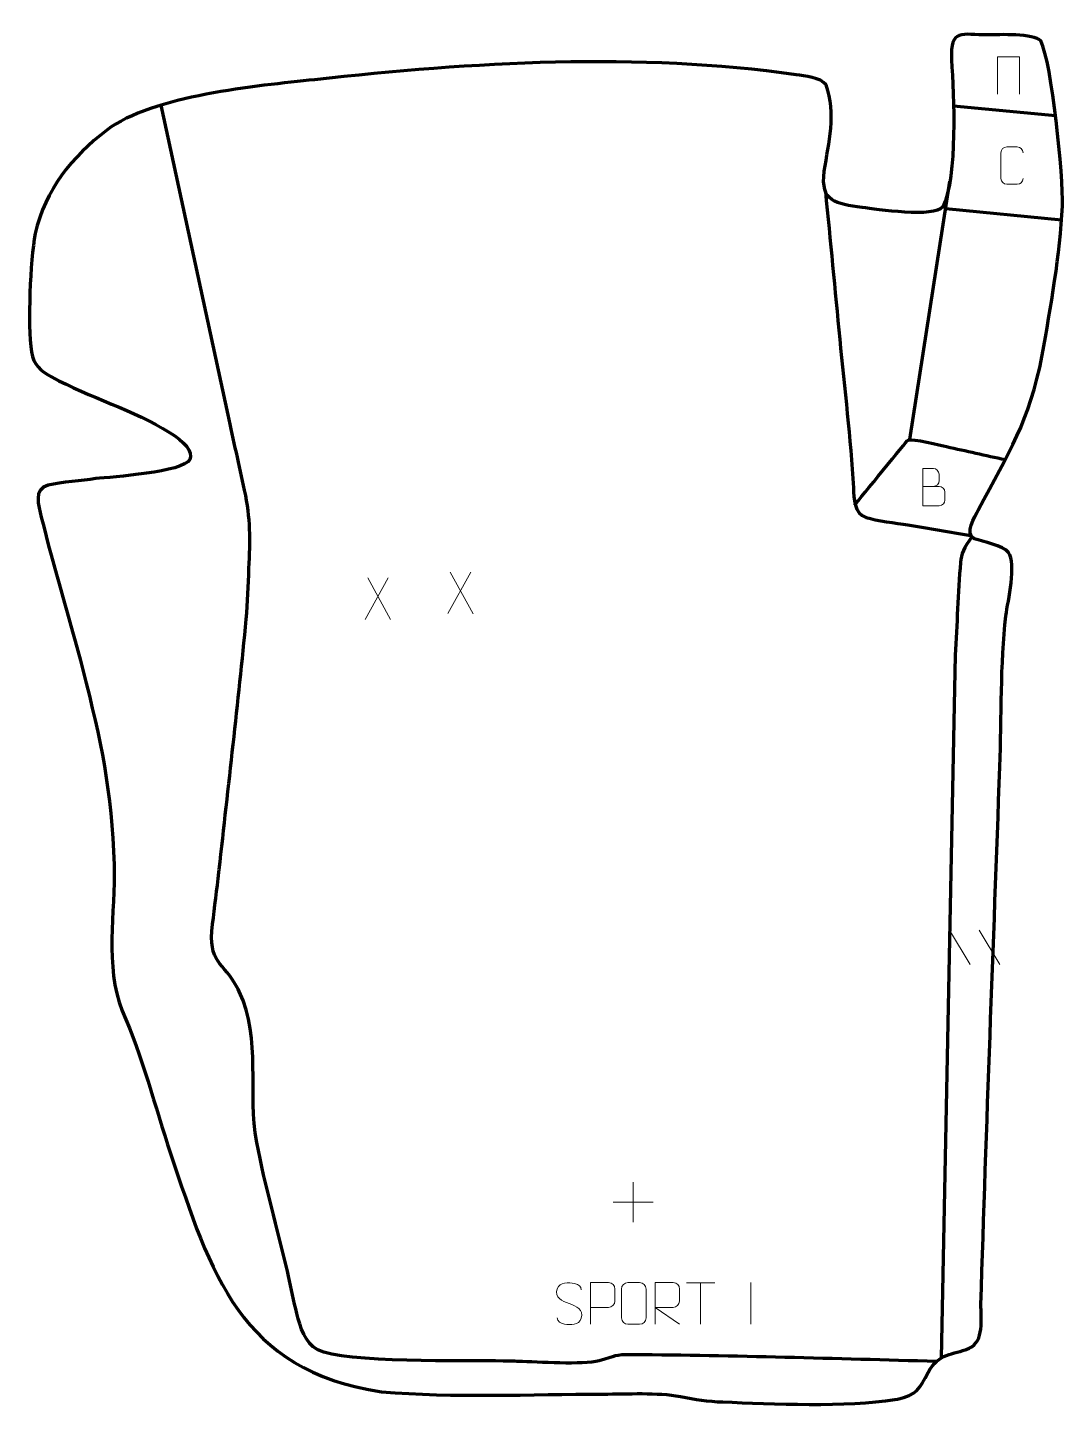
# Model space of a CAD drawing. Header units: millimetres. Extents: x -568 to 52, y -3 to 824.
import ezdxf

# ---------------------------------------------------------------- set-up
doc = ezdxf.new("R2010")
doc.units = ezdxf.units.MM
doc.header["$MEASUREMENT"] = 0
doc.layers.add('layer 2', color=7, linetype='Continuous')
doc.layers.add('layer 3', color=7, linetype='Continuous')

msp = doc.modelspace()

# ---------------------------------------------------------------- linework, layer by layer
at = {"layer": 'layer 2', "color": 250, "lineweight": 9}
for points, knots in [([(12.6815, 784.05), (12.6815, 784.05), (12.6815, 806.4003), (12.6815, 806.4003), (12.6815, 806.4003), (12.6815, 806.4003), (25.7998, 806.4003), (25.7998, 806.4003), (25.7998, 806.4003), (25.7998, 806.4003), (25.7998, 784.05), (25.7998, 784.05)], [0, 0, 0, 0, 0.25, 0.25, 0.25, 0.25, 0.5, 0.5, 0.5, 0.5, 1, 1, 1, 1]), ([(28.0059, 733.4944), (27.8807, 731.4134), (26.3785, 730.0882), (24.4548, 730.0785), (24.4548, 730.0785), (22.3662, 730.0788), (20.2776, 730.0788), (18.1893, 730.0785), (18.1893, 730.0785), (16.4651, 729.9841), (14.6987, 731.672), (14.7087, 733.4788), (14.7087, 733.4788), (14.7091, 738.647), (14.7091, 743.8147), (14.7087, 748.9821), (14.7087, 748.9821), (14.7125, 750.8972), (16.277, 752.4371), (18.2049, 752.425), (18.2049, 752.425), (20.2879, 752.425), (22.3714, 752.425), (24.4548, 752.425), (24.4548, 752.425), (26.1983, 752.4568), (27.982, 751.1209), (28.0059, 748.9375)], [0, 0, 0, 0, 0.125, 0.125, 0.125, 0.125, 0.25, 0.25, 0.25, 0.25, 0.375, 0.375, 0.375, 0.375, 0.5, 0.5, 0.5, 0.5, 0.625, 0.625, 0.625, 0.625, 0.75, 0.75, 0.75, 0.75, 1, 1, 1, 1]), ([(-32.0966, 549.1159), (-28.8376, 549.1163), (-25.5782, 549.1163), (-22.3185, 549.1159), (-22.3185, 549.1159), (-20.5492, 549.1004), (-18.8263, 547.5454), (-18.8263, 545.7096), (-18.8263, 545.7096), (-18.8266, 544.6988), (-18.8266, 541.9675), (-18.8263, 540.9564), (-18.8263, 540.9564), (-18.8104, 539.2923), (-20.1917, 537.4885), (-22.2711, 537.5037), (-22.2711, 537.5037), (-25.5311, 537.504), (-28.7908, 537.504), (-32.0501, 537.5037), (-32.0501, 537.5037), (-32.0501, 544.9541), (-32.0501, 552.4042), (-32.0501, 559.854), (-32.0501, 559.854), (-29.924, 559.854), (-27.7976, 559.854), (-25.6711, 559.854), (-25.6711, 559.854), (-24.1656, 559.8698), (-22.2876, 558.1586), (-22.2717, 556.4009), (-22.2717, 556.4009), (-22.2721, 554.5503), (-22.2721, 554.4196), (-22.2717, 552.5687), (-22.2717, 552.5687), (-22.2563, 550.7181), (-23.9172, 549.1004), (-25.7176, 549.1159)], [0, 0, 0, 0, 0.09090909, 0.09090909, 0.09090909, 0.09090909, 0.18181818, 0.18181818, 0.18181818, 0.18181818, 0.27272727, 0.27272727, 0.27272727, 0.27272727, 0.36363636, 0.36363636, 0.36363636, 0.36363636, 0.45454545, 0.45454545, 0.45454545, 0.45454545, 0.54545455, 0.54545455, 0.54545455, 0.54545455, 0.63636364, 0.63636364, 0.63636364, 0.63636364, 0.72727273, 0.72727273, 0.72727273, 0.72727273, 0.81818182, 0.81818182, 0.81818182, 0.81818182, 1, 1, 1, 1]), ([(-243.8059, 59.6834), (-248.0542, 61.1538), (-252.9623, 62.9496), (-250.9572, 68.4699), (-250.9572, 68.4699), (-249.4537, 72.6098), (-244.2401, 72.2213), (-240.6365, 71.6202), (-240.6365, 71.6202), (-237.7759, 71.143), (-236.9112, 69.9298), (-236.6006, 67.8457)], [0, 0, 0, 0, 0.25, 0.25, 0.25, 0.25, 0.5, 0.5, 0.5, 0.5, 1, 1, 1, 1]), ([(-231.138, 47.2066), (-231.138, 47.2066), (-231.138, 72.1602), (-231.138, 72.1602), (-231.138, 72.1602), (-227.543, 72.1602), (-223.9477, 72.1602), (-220.3523, 72.1602), (-220.3523, 72.1602), (-218.0271, 72.1223), (-216.4697, 70.6322), (-216.4739, 68.2661), (-216.4739, 68.2661), (-216.4743, 66.2304), (-216.4743, 63.1711), (-216.4739, 61.1351), (-216.4739, 61.1351), (-216.4804, 59.2597), (-218.2926, 57.3178), (-220.3022, 57.2987), (-220.3022, 57.2987), (-220.3022, 57.2987), (-231.138, 57.2987), (-231.138, 57.2987)], [0, 0, 0, 0, 0.14285714, 0.14285714, 0.14285714, 0.14285714, 0.28571429, 0.28571429, 0.28571429, 0.28571429, 0.42857143, 0.42857143, 0.42857143, 0.42857143, 0.57142857, 0.57142857, 0.57142857, 0.57142857, 0.71428571, 0.71428571, 0.71428571, 0.71428571, 1, 1, 1, 1]), ([(-208.6459, 72.1598), (-206.3202, 72.1598), (-203.9941, 72.1598), (-201.668, 72.1598), (-201.668, 72.1598), (-199.7214, 72.1954), (-197.73, 70.7038), (-197.7033, 68.2662), (-197.7033, 68.2662), (-197.7037, 62.5193), (-197.7037, 56.772), (-197.7033, 51.0243), (-197.7033, 51.0243), (-197.8431, 48.7009), (-199.5203, 47.2213), (-201.668, 47.2105), (-201.668, 47.2105), (-203.9999, 47.2109), (-206.3318, 47.2109), (-208.6633, 47.2105), (-208.6633, 47.2105), (-210.5883, 47.1051), (-212.5604, 48.9896), (-212.5492, 51.0069), (-212.5492, 51.0069), (-212.5489, 56.777), (-212.5489, 62.5467), (-212.5492, 68.316), (-212.5492, 68.316), (-212.545, 70.4541), (-210.7983, 72.1733), (-208.6459, 72.1598)], [0, 0, 0, 0, 0.11111111, 0.11111111, 0.11111111, 0.11111111, 0.22222222, 0.22222222, 0.22222222, 0.22222222, 0.33333333, 0.33333333, 0.33333333, 0.33333333, 0.44444444, 0.44444444, 0.44444444, 0.44444444, 0.55555556, 0.55555556, 0.55555556, 0.55555556, 0.66666667, 0.66666667, 0.66666667, 0.66666667, 0.77777778, 0.77777778, 0.77777778, 0.77777778, 1, 1, 1, 1]), ([(-192.4583, 47.2066), (-192.4583, 47.2066), (-192.4583, 72.1601), (-192.4583, 72.1601), (-192.4583, 72.1601), (-188.8635, 72.1601), (-185.268, 72.1601), (-181.6728, 72.1601), (-181.6728, 72.1601), (-179.3475, 72.1224), (-177.7902, 70.6324), (-177.7943, 68.266), (-177.7943, 68.266), (-177.7947, 66.2305), (-177.7947, 63.1711), (-177.7943, 61.1351), (-177.7943, 61.1351), (-177.8008, 59.2596), (-179.6131, 57.3178), (-181.6226, 57.2987), (-181.6226, 57.2987), (-181.6226, 57.2987), (-192.4583, 57.2987), (-192.4583, 57.2987), (-192.4583, 57.2987), (-192.4583, 57.2987), (-177.8036, 47.2066), (-177.8036, 47.2066)], [0, 0, 0, 0, 0.125, 0.125, 0.125, 0.125, 0.25, 0.25, 0.25, 0.25, 0.375, 0.375, 0.375, 0.375, 0.5, 0.5, 0.5, 0.5, 0.625, 0.625, 0.625, 0.625, 0.75, 0.75, 0.75, 0.75, 1, 1, 1, 1]), ([(-243.8059, 59.6833), (-239.7873, 58.0366), (-234.7578, 56.1483), (-236.5918, 50.788), (-236.5918, 50.788), (-238.0516, 46.5216), (-242.9624, 46.7783), (-246.6885, 47.333), (-246.6885, 47.333), (-249.4385, 47.7428), (-250.6594, 48.9563), (-251.0374, 51.0685)], [0, 0, 0, 0, 0.25, 0.25, 0.25, 0.25, 0.5, 0.5, 0.5, 0.5, 1, 1, 1, 1])]:
    msp.add_open_spline(points, degree=3, knots=knots, dxfattribs=at)
at = {"layer": 'layer 2', "color": 142, "lineweight": 158}
for points, knots in [([(-23.849, 24.9848), (-84.3787, 26.4661), (-144.8875, 28.5934), (-205.4395, 28.9556), (-205.4395, 28.9556), (-217.8051, 29.0224), (-215.0772, 28.1806), (-225.9224, 25.3645), (-225.9224, 25.3645), (-235.8201, 22.7944), (-262.5905, 24.6065), (-274.0945, 24.9815), (-274.0945, 24.9815), (-277.1996, 25.0639), (-280.3043, 25.1432), (-283.4096, 25.2165), (-283.4096, 25.2165), (-304.8697, 25.5834), (-378.9703, 23.8515), (-394.3254, 31.9633), (-394.3254, 31.9633), (-402.3466, 36.2007), (-404.7108, 45.4914), (-406.9265, 53.6302), (-406.9265, 53.6302), (-408.8846, 61.0476), (-410.2383, 68.6023), (-411.8795, 76.0917), (-411.8795, 76.0917), (-411.8795, 76.0917), (-412.5721, 79.0134), (-412.5721, 79.0134), (-412.5721, 79.0134), (-418.8666, 104.7608), (-425.9016, 130.1292), (-430.9118, 156.1934), (-430.9118, 156.1934), (-436.5523, 186.1784), (-427.9854, 217.1613), (-441.4671, 246.65), (-441.4671, 246.65), (-441.4671, 246.65), (-442.0951, 248.0236), (-442.0951, 248.0236), (-442.0951, 248.0236), (-451.28, 265.1255), (-460.3204, 262.8436), (-457.4163, 286.8311), (-457.4163, 286.8311), (-456.1561, 297.2401), (-454.7999, 307.6574), (-453.5684, 318.0567), (-453.5684, 318.0567), (-453.5684, 318.0567), (-453.3996, 319.5365), (-453.3996, 319.5365), (-453.3996, 319.5365), (-447.9571, 369.5393), (-442.0144, 419.4728), (-437.2163, 469.5457), (-437.2163, 469.5457), (-436.2548, 479.6685), (-436.0811, 489.7751), (-435.6027, 499.923), (-435.6027, 499.923), (-434.7167, 517.069), (-434.6208, 529.7793), (-438.1997, 546.7759), (-438.1997, 546.7759), (-441.4753, 561.839), (-444.8873, 576.8679), (-448.1384, 591.9592), (-448.1384, 591.9592), (-448.1384, 591.9592), (-488.1015, 777.5556), (-488.1015, 777.5556)], [0, 0, 0, 0, 0.05, 0.05, 0.05, 0.05, 0.1, 0.1, 0.1, 0.1, 0.15, 0.15, 0.15, 0.15, 0.2, 0.2, 0.2, 0.2, 0.25, 0.25, 0.25, 0.25, 0.3, 0.3, 0.3, 0.3, 0.35, 0.35, 0.35, 0.35, 0.4, 0.4, 0.4, 0.4, 0.45, 0.45, 0.45, 0.45, 0.5, 0.5, 0.5, 0.5, 0.55, 0.55, 0.55, 0.55, 0.6, 0.6, 0.6, 0.6, 0.65, 0.65, 0.65, 0.65, 0.7, 0.7, 0.7, 0.7, 0.75, 0.75, 0.75, 0.75, 0.8, 0.8, 0.8, 0.8, 0.85, 0.85, 0.85, 0.85, 0.9, 0.9, 0.9, 0.9, 1, 1, 1, 1]), ([(-90.4003, 725.8096), (-87.5443, 696.3376), (-84.6882, 666.8655), (-81.8322, 637.3935), (-81.8322, 637.3935), (-78.9499, 607.6915), (-75.3158, 578.0201), (-73.6709, 548.2188), (-73.6709, 548.2188), (-73.3122, 541.7213), (-73.1944, 532.853), (-66.0751, 530.5186), (-66.0751, 530.5186), (-59.8733, 528.485), (-48.0098, 527.2208), (-41.0526, 526.0374), (-41.0526, 526.0374), (-28.1174, 523.837), (-16.2093, 521.7622), (-3.2675, 519.6008)], [0, 0, 0, 0, 0.16666667, 0.16666667, 0.16666667, 0.16666667, 0.33333333, 0.33333333, 0.33333333, 0.33333333, 0.5, 0.5, 0.5, 0.5, 0.66666667, 0.66666667, 0.66666667, 0.66666667, 1, 1, 1, 1]), ([(-72.8925, 537.8856), (-69.4835, 542.0432), (-41.7915, 576.3084), (-40.9215, 576.8196), (-40.9215, 576.8196), (-38.6362, 578.1621), (-20.8752, 573.5743), (-17.9201, 572.9319), (-17.9201, 572.9319), (-6.1705, 570.3775), (5.5724, 567.7749), (17.3055, 565.1454)], [0, 0, 0, 0, 0.25, 0.25, 0.25, 0.25, 0.5, 0.5, 0.5, 0.5, 1, 1, 1, 1]), ([(-2.7137, 518.7986), (-7.6611, 512.6647), (-9.0367, 508.5466), (-9.4884, 503.4696), (-9.4884, 503.4696), (-11.0859, 485.5162), (-11.5343, 466.183), (-12.7011, 447.9932), (-12.7011, 447.9932), (-12.7011, 447.9932), (-21, 27.0002), (-21, 27.0002)], [0, 0, 0, 0, 0.25, 0.25, 0.25, 0.25, 0.5, 0.5, 0.5, 0.5, 1, 1, 1, 1])]:
    msp.add_open_spline(points, degree=3, knots=knots, dxfattribs=at)
for points in [[(-13.6653, 777.1248), (-13.6653, 777.1248), (47.3866, 771.3176), (47.3866, 771.3176)], [(-39.9374, 577.181), (-39.9374, 577.181), (-15.8113, 731.8361), (-15.8113, 731.8361)], [(-18.3607, 715.4932), (-18.3607, 715.4932), (51.0516, 708.7462), (51.0516, 708.7462)]]:
    msp.add_open_spline(points, degree=3, dxfattribs=at)
at = {"layer": 'layer 2', "color": 250, "lineweight": 9}
for points in [[(-302.8243, 497.8089), (-302.8243, 497.8089), (-316.5649, 472.9131), (-316.5649, 472.9131)], [(-315.1103, 497.8089), (-315.1103, 497.8089), (-301.3697, 472.8554), (-301.3697, 472.8554)], [(-352.2436, 494.2739), (-352.2436, 494.2739), (-365.9842, 469.3781), (-365.9842, 469.3781)], [(-364.5296, 494.2739), (-364.5296, 494.2739), (-350.789, 469.3204), (-350.789, 469.3204)], [(-16.0774, 283.2249), (-16.0774, 283.2249), (-3.7131, 262.6806), (-3.7131, 262.6806)], [(1.6525, 283.2249), (1.6525, 283.2249), (14.0168, 262.6806), (14.0168, 262.6806)], [(-205.6, 132.4274), (-205.6, 132.4274), (-205.6, 108.4495), (-205.6, 108.4495)], [(-217.5889, 120.4384), (-217.5889, 120.4384), (-193.611, 120.4384), (-193.611, 120.4384)], [(-173.6199, 72.1366), (-173.6199, 72.1366), (-156.6327, 72.1366), (-156.6327, 72.1366)], [(-165.1261, 47.2066), (-165.1261, 47.2066), (-165.1261, 72.1601), (-165.1261, 72.1601)], [(-135.1263, 72.1704), (-135.1263, 72.1704), (-135.1263, 47.1963), (-135.1263, 47.1963)]]:
    msp.add_open_spline(points, degree=3, dxfattribs=at)
at = {"layer": 'layer 3', "color": 242, "lineweight": 158}
msp.add_open_spline([(-107.9547, 795.6489), (-103.0113, 794.9334), (-93.017, 794.1811), (-90.0552, 789.5498), (-90.0552, 789.5498), (-83.8784, 772.1384), (-88.2614, 755.3079), (-91.1803, 737.9075), (-91.1803, 737.9075), (-93.3178, 719.2823), (-84.5182, 718.4681), (-68.3523, 716.1291), (-68.3523, 716.1291), (-60.0348, 715.0517), (-24.8956, 709.8965), (-20.1615, 716.4994), (-20.1615, 716.4994), (-11.0843, 735.2157), (-13.5033, 782.8985), (-14.9669, 804.5963), (-14.9669, 804.5963), (-15.5735, 823.9304), (-9.0392, 819.4037), (7.1025, 819.5815), (7.1025, 819.5815), (13.4768, 819.6517), (34.4161, 820.5714), (38.5974, 815.9395), (38.5974, 815.9395), (45.2187, 802.7986), (52.11, 734.6582), (51.5609, 717.0595), (51.5609, 717.0595), (50.1824, 688.3759), (44.4775, 656.1578), (39.4431, 627.7244), (39.4431, 627.7244), (31.4535, 587.1256), (19.7184, 570.1196), (1.1128, 534.9261), (1.1128, 534.9261), (-0.9066, 530.9822), (-7.3048, 520.6941), (-1.3126, 517.7585), (-1.3126, 517.7585), (4.0563, 515.9578), (15.9533, 513.7513), (19.1824, 509.5307), (19.1824, 509.5307), (24.2801, 502.868), (18.8528, 480.5073), (17.7126, 471.67), (17.7126, 471.67), (14.3021, 442.4355), (15.093, 410.7829), (14.0488, 381.1261), (14.0488, 381.1261), (10.2658, 273.765), (5.9363, 166.4055), (2.7364, 59.0266), (2.7364, 59.0266), (2.644, 50.8405), (4.9306, 36.871), (-4.3412, 32.8793), (-4.3412, 32.8793), (-14.4066, 28.5459), (-22.3537, 30.4499), (-28.8518, 18.361), (-28.8518, 18.361), (-33.9618, 8.8546), (-35.6545, 4.5779), (-47.3374, 2.4108), (-47.3374, 2.4108), (-47.3374, 2.4108), (-48.8333, 2.1333), (-48.8333, 2.1333), (-48.8333, 2.1333), (-77.2284, -2.5762), (-122.7953, -0.3519), (-151.8817, 0.6868), (-151.8817, 0.6868), (-161.1193, 1.0167), (-168.2239, 2.2259), (-177.2369, 3.9721), (-177.2369, 3.9721), (-191.2644, 6.5497), (-208.8887, 5.4091), (-223.4491, 5.4095), (-223.4491, 5.4095), (-267.0798, 5.308), (-312.8809, 3.1433), (-356.2374, 6.7992), (-356.2374, 6.7992), (-440.9933, 19.4635), (-458.4697, 77.6153), (-482.5982, 149.5981), (-482.5982, 149.5981), (-492.0321, 178.1487), (-499.4452, 207.4858), (-511.6075, 235.0514), (-511.6075, 235.0514), (-522.0459, 261.6053), (-515.6876, 294.0077), (-516.4271, 322.4323), (-516.4271, 322.4323), (-517.8447, 366.7942), (-524.1429, 396.4934), (-535.0877, 439.1741), (-535.0877, 439.1741), (-542.9957, 469.7073), (-552.448, 500.2464), (-560.0018, 530.7278), (-560.0018, 530.7278), (-561.7542, 537.799), (-564.8457, 547.4204), (-555.8038, 549.8459), (-555.8038, 549.8459), (-547.8109, 551.7463), (-535.9233, 552.5724), (-527.272, 553.7644), (-527.272, 553.7644), (-517.8964, 554.7336), (-474.7791, 557.6128), (-471.1109, 565.1421), (-471.1109, 565.1421), (-468.6589, 570.1748), (-474.6551, 576.0339), (-483.1287, 581.4227), (-483.1287, 581.4227), (-504.2211, 594.8362), (-531.2285, 602.355), (-553.7799, 614.6644), (-553.7799, 614.6644), (-560.7434, 618.5116), (-564.4678, 621.7184), (-565.9491, 629.7877), (-565.9491, 629.7877), (-568.1862, 646.1086), (-566.6333, 684.028), (-563.7226, 700.5365), (-563.7226, 700.5365), (-557.3531, 727.064), (-542.1067, 746.126), (-520.722, 762.4854), (-520.722, 762.4854), (-493.5696, 783.2571), (-430.6642, 789.0025), (-396.4462, 792.7387), (-396.4462, 792.7387), (-302.3415, 803.1052), (-201.7399, 809.2233), (-107.9547, 795.6489)], degree=3, knots=[0, 0, 0, 0, 0.02564103, 0.02564103, 0.02564103, 0.02564103, 0.05128205, 0.05128205, 0.05128205, 0.05128205, 0.07692308, 0.07692308, 0.07692308, 0.07692308, 0.1025641, 0.1025641, 0.1025641, 0.1025641, 0.12820513, 0.12820513, 0.12820513, 0.12820513, 0.15384615, 0.15384615, 0.15384615, 0.15384615, 0.17948718, 0.17948718, 0.17948718, 0.17948718, 0.20512821, 0.20512821, 0.20512821, 0.20512821, 0.23076923, 0.23076923, 0.23076923, 0.23076923, 0.25641026, 0.25641026, 0.25641026, 0.25641026, 0.28205128, 0.28205128, 0.28205128, 0.28205128, 0.30769231, 0.30769231, 0.30769231, 0.30769231, 0.33333333, 0.33333333, 0.33333333, 0.33333333, 0.35897436, 0.35897436, 0.35897436, 0.35897436, 0.38461538, 0.38461538, 0.38461538, 0.38461538, 0.41025641, 0.41025641, 0.41025641, 0.41025641, 0.43589744, 0.43589744, 0.43589744, 0.43589744, 0.46153846, 0.46153846, 0.46153846, 0.46153846, 0.48717949, 0.48717949, 0.48717949, 0.48717949, 0.51282051, 0.51282051, 0.51282051, 0.51282051, 0.53846154, 0.53846154, 0.53846154, 0.53846154, 0.56410256, 0.56410256, 0.56410256, 0.56410256, 0.58974359, 0.58974359, 0.58974359, 0.58974359, 0.61538462, 0.61538462, 0.61538462, 0.61538462, 0.64102564, 0.64102564, 0.64102564, 0.64102564, 0.66666667, 0.66666667, 0.66666667, 0.66666667, 0.69230769, 0.69230769, 0.69230769, 0.69230769, 0.71794872, 0.71794872, 0.71794872, 0.71794872, 0.74358974, 0.74358974, 0.74358974, 0.74358974, 0.76923077, 0.76923077, 0.76923077, 0.76923077, 0.79487179, 0.79487179, 0.79487179, 0.79487179, 0.82051282, 0.82051282, 0.82051282, 0.82051282, 0.84615385, 0.84615385, 0.84615385, 0.84615385, 0.87179487, 0.87179487, 0.87179487, 0.87179487, 0.8974359, 0.8974359, 0.8974359, 0.8974359, 0.92307692, 0.92307692, 0.92307692, 0.92307692, 0.94871795, 0.94871795, 0.94871795, 0.94871795, 1, 1, 1, 1], dxfattribs=at)

doc.saveas('drawing.dxf')
